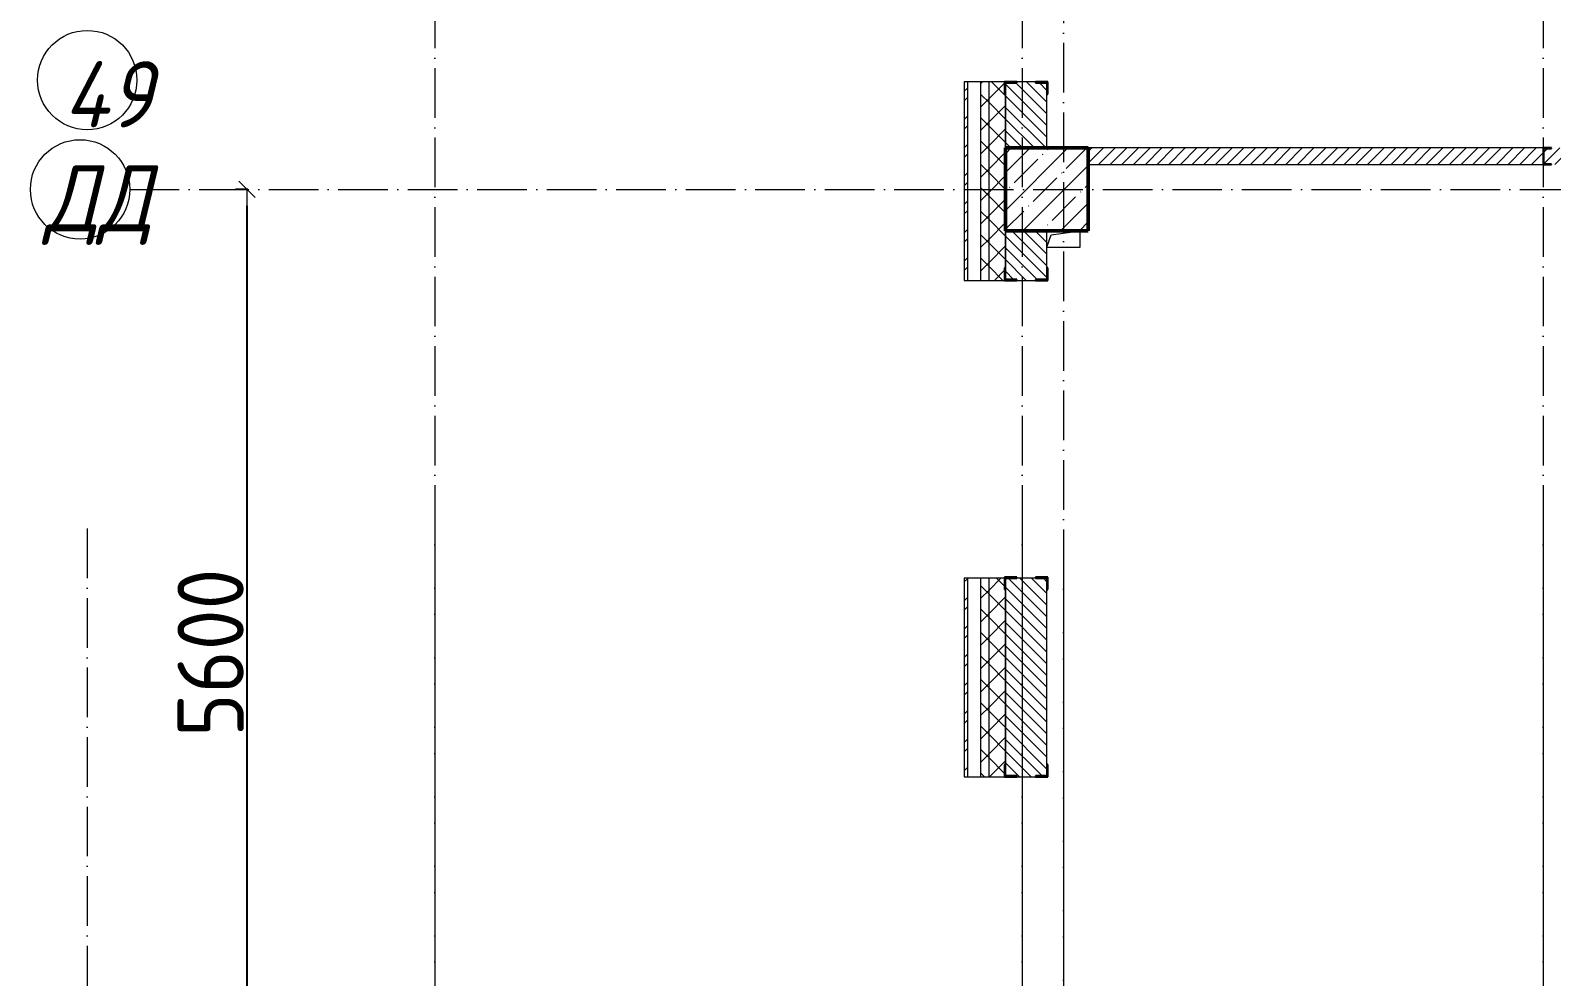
# Model space of a CAD drawing. Header units: millimetres. Extents: x -136833 to 49383, y -8033 to 344618.
# Drawn here: x -61336 to -52142, y 175106 to 180824 of the extents above; entities that cross this region are included whole.
import ezdxf

# ---------------------------------------------------------------- set-up
doc = ezdxf.new("R2010")
doc.units = ezdxf.units.MM
doc.linetypes.add('50_200_ШТРИХ_1Т_ш5_п1_п1_', pattern=[700, 500, -100, 0, -100])
for name, color, linetype, lineweight in [('A-____-____-DIMS', 7, 'Continuous', 9), ('A-GENM-____-MCUT', 7, 'Continuous', 25), ('A-GENM-____-OTLN', 7, 'Continuous', 9), ('A-GENM-____-OTLN-1', 7, 'Continuous', 25), ('A-WALL-____-MCUT', 7, 'Continuous', 13), ('A-WALL-____-MCUT-1', 7, 'Continuous', 9), ('A-WALL-____-PATT-1', 7, 'Continuous', 9), ('A-WALL-FNSH-MCUT-1', 7, 'Continuous', 9), ('S-COLS-____-MCUT', 7, 'Continuous', 50), ('S-COLS-____-OTLN', 7, 'Continuous', 9), ('S-GRID-____-IDEN', 7, 'Continuous', 9), ('S-GRID-____-OTLN-1', 7, '50_200_ШТРИХ_1Т_ш5_п1_п1_', 9)]:
    doc.layers.add(name, color=color, linetype=linetype, lineweight=lineweight)
doc.styles.add('ISOCPEUR_I_9', font='isocpeui.ttf', dxfattribs={"width": 0.9, "height": 250})
doc.styles.add('СПДС', font='isocpeur.ttf', dxfattribs={"width": 0.9})
doc.dimstyles.new('Размера А3', dxfattribs={"dimtxt": 200, "dimasz": 100, "dimexe": 70, "dimexo": 100, "dimgap": 20, "dimtad": 1, "dimdec": 0, "dimrnd": 10, "dimzin": 0, "dimdsep": 46, "dimtxsty": 'СПДС', "dimblk": 'ARROWHEAD_6', "dimcen": 1, "dimclrd": 256, "dimclre": 256, "dimclrt": 256, "dimazin": 0, "dimtfac": 1, "dimtdec": 0, "dimtmove": 2, "dimatfit": 3, "dimfxl": 1, "dimtolj": 1, "dimtzin": 0, "dimarcsym": 0})
pattern_1 = [(135, (-129942.255, 127932.027), (-35.35534, -35.35534), [])]
pattern_2 = [(45, (-129942.25, 127932.03), (-70.71068, 70.71068), []), (135, (-129942.25, 127932.03), (-70.71068, -70.71068), [])]

# ---------------------------------------------------------------- blocks, each defined once
blk = doc.blocks.new('BSC_Колонна _Прямоугольная - 500х500-V39-АР1_План отверстий 3 этажа в осях 1-64_Ю-ЯЯ')
at = {"layer": 'S-COLS-____-OTLN'}
h = blk.add_hatch(dxfattribs=at)
h.set_pattern_fill('FP_47', color=256, style=0, pattern_type=2)
h.set_pattern_definition([(315, (-51931.04, 74750), (114.04925, 114.04925), []), (315, (-51931.04, 74635.95), (114.04925, 114.04925), [201.613, -40.323, 3.353, -36.97])])
h.paths.add_polyline_path([(-250, 250), (-250, -250), (250, -250), (250, 250)], flags=0)
at = {"layer": 'S-COLS-____-MCUT'}
for p, q in [((250, 250), (-250, 250)), ((-250, 250), (-250, -250)), ((250, -250), (250, 250)), ((-250, -250), (250, -250))]:
    blk.add_line(p, q, dxfattribs=at)
blk = doc.blocks.new('Фахверк_СКБ_Уголок - 250_2700-27497298-АР1_План отверстий 3 этажа в осях 1-64_Ю-ЯЯ')
at = {"layer": 'A-GENM-____-MCUT'}
for p, q in [((200, 181), (125, 181)), ((125, 181), (125, 106)), ((125, 106), (131, 106)), ((131, 106), (131, 175)), ((131, 175), (200, 175)), ((200, 175), (200, 181)), ((131, -6), (125, -6)), ((125, -6), (125, -81)), ((125, -81), (200, -81)), ((131, -75), (131, -6)), ((200, -75), (131, -75)), ((200, -81), (200, -75))]:
    blk.add_line(p, q, dxfattribs=at)
blk = doc.blocks.new('154_Фахверк_СКБ_Швеллер - Тип_100_3380-28543384-АР1_План отверстий 3 этажа в осях 1-64_Ю-ЯЯ')
at = {"layer": 'A-GENM-____-MCUT'}
for p, q in [((175, 50), (125, 50)), ((125, 50), (125, -50)), ((128, 47), (175, 47)), ((128, -47), (128, 47)), ((175, 47), (175, 50)), ((125, -50), (175, -50)), ((175, -47), (128, -47)), ((175, -50), (175, -47))]:
    blk.add_line(p, q, dxfattribs=at)
blk = doc.blocks.new('AR_Отверстие прямоугольное _в плите_ - AR_Отверстие прямоугольное _в плите_-V175-АР1_План отверстий 3 этажа в осях 1-64_Ю-ЯЯ')
at = {"layer": 'A-GENM-____-OTLN'}
for p, q in [((-100, -50), (-75, 25)), ((-75, 25), (100, 50)), ((100, -50), (100, 50)), ((-100, -50), (100, -50))]:
    blk.add_line(p, q, dxfattribs=at)
blk = doc.blocks.new('Ось сетки - Круг_Ø6_00__ISO-2_5_0_9K_-25732049-АР1_План отверстий 3 этажа в осях 1-64_Ю-ЯЯ')
at = {"layer": 'S-GRID-____-IDEN'}
blk.add_circle((0, 0), 3, dxfattribs=at)
blk = doc.blocks.new('ARROWHEAD_6')
at = {"color": 0, "linetype": 'Continuous'}
for p, q in [((0, 0), (-1, 0)), ((-0.5, -0.5), (0.5, 0.5))]:
    blk.add_line(p, q, dxfattribs=at)
blk = doc.blocks.new('*D871')
at = {"layer": 'A-____-____-DIMS', "lineweight": -2, "transparency": 16777216}
for p, q in [((-60020.8, 179863.1), (-60096.9, 179863.1)), ((-60026.9, 179763.1), (-60026.9, 174363.1)), ((-60020.8, 174263.1), (-60096.9, 174263.1))]:
    blk.add_line(p, q, dxfattribs=at)
at = {"layer": 'Defpoints', "color": 0, "transparency": 16777216}
for p in [(-59920.8, 179863.1), (-60026.9, 174263.1), (-59920.8, 174263.1)]:
    blk.add_point(p, dxfattribs=at)
at = {"layer": 'A-____-____-DIMS', "lineweight": -2, "transparency": 16777216, "xscale": 100, "yscale": 100, "zscale": 100}
for p, rotation in [((-60026.9, 179863.1), 90), ((-60026.9, 174263.1), 270)]:
    blk.add_blockref('ARROWHEAD_6', p, dxfattribs=dict(at, rotation=rotation))
at = {"layer": 'A-____-____-DIMS', "transparency": 16777216, "insert": (-60246.9, 177063.1), "char_height": 400, "attachment_point": 5, "rotation": 90, "style": 'СПДС'}
blk.add_mtext('\\A1;5600', dxfattribs=at)

msp = doc.modelspace()

# ---------------------------------------------------------------- hatches: boundary and pattern name
at = {"layer": 'A-WALL-____-PATT-1'}
h = msp.add_hatch(dxfattribs=at)
h.set_pattern_fill('FP_4', color=256, style=0, pattern_type=2)
h.set_pattern_definition(pattern_2)
h.paths.add_polyline_path([(-55542.3, 170863.1), (-55542.3, 171513.1), (-55592.3, 171513.1), (-55592.3, 170863.1)], flags=0)
h.paths.add_polyline_path([(-55592.3, 173313.1), (-55542.3, 173313.1), (-55542.3, 174513.1), (-55592.3, 174513.1), (-55592.3, 173854.1)], flags=0)
h.paths.add_polyline_path([(-55592.3, 176313.1), (-55542.3, 176313.1), (-55542.3, 177513.1), (-55592.3, 177513.1), (-55592.3, 177083.1)], flags=0)
h.paths.add_polyline_path([(-55592.3, 179313.1), (-55542.3, 179313.1), (-55542.3, 180513.1), (-55592.3, 180513.1), (-55592.3, 179504.8)], flags=0)
h.paths.add_polyline_path([(-55542.3, 182313.1), (-55542.3, 183113.1), (-55592.3, 183113.1), (-55592.3, 182313.1)], flags=0)
h = msp.add_hatch(dxfattribs=at)
h.set_pattern_fill('FP_4', color=256, style=0, pattern_type=2)
h.set_pattern_definition(pattern_2)
h.paths.add_polyline_path([(-55542.3, 170863.1), (-55442.3, 170863.1), (-55442.3, 171438.1), (-55448.3, 171438.1), (-55448.3, 171513.1), (-55542.3, 171513.1), (-55542.3, 170913.1)], flags=0)
h.paths.add_polyline_path([(-55448.3, 173313.1), (-55448.3, 173388.1), (-55442.3, 173388.1), (-55442.3, 174438.1), (-55448.3, 174438.1), (-55448.3, 174513.1), (-55542.3, 174513.1), (-55542.3, 173313.1)], flags=0)
h.paths.add_polyline_path([(-55448.3, 176313.1), (-55448.3, 176388.1), (-55442.3, 176388.1), (-55442.3, 177444.1), (-55448.3, 177444.1), (-55448.3, 177513.1), (-55542.3, 177513.1), (-55542.3, 176313.1)], flags=0)
h.paths.add_polyline_path([(-55448.3, 179313.1), (-55448.3, 179388.1), (-55442.3, 179388.1), (-55442.3, 180438.1), (-55448.3, 180438.1), (-55448.3, 180513.1), (-55542.3, 180513.1), (-55542.3, 179313.1)], flags=0)
h.paths.add_polyline_path([(-55448.3, 182313.1), (-55448.3, 182388.1), (-55442.3, 182388.1), (-55442.3, 183113.1), (-55542.3, 183113.1), (-55542.3, 182313.1)], flags=0)
h = msp.add_hatch(dxfattribs=at)
h.set_pattern_fill('FP_6', color=256, style=0, pattern_type=2)
h.set_pattern_definition([(45, (-129942.25, 127932.03), (-85.53659, 85.53659), []), (45, (-129885.23, 127932.03), (-85.53659, 85.53659), [])])
h.paths.add_polyline_path([(-55672.3, 171033.1), (-55672.3, 171513.1), (-55692.3, 171513.1), (-55692.3, 171033.1)], flags=0)
h.paths.add_polyline_path([(-55692.3, 173313.1), (-55672.3, 173313.1), (-55672.3, 174513.1), (-55692.3, 174513.1), (-55692.3, 173854.1)], flags=0)
h.paths.add_polyline_path([(-55672.3, 176313.1), (-55672.3, 177513.1), (-55692.3, 177513.1), (-55692.3, 176313.1)], flags=0)
h.paths.add_polyline_path([(-55672.3, 179313.1), (-55672.3, 180513.1), (-55692.3, 180513.1), (-55692.3, 179313.1)], flags=0)
h.paths.add_polyline_path([(-55672.3, 182313.1), (-55672.3, 182873.1), (-55692.3, 182873.1), (-55692.3, 182313.1)], flags=0)
h = msp.add_hatch(dxfattribs=at)
h.set_pattern_fill('FP_9', color=256, style=0, pattern_type=2)
h.set_pattern_definition(pattern_1)
h.paths.add_polyline_path([(-55192.3, 180113.1), (-55192.3, 180507.1), (-55261.3, 180507.1), (-55261.3, 180513.1), (-55373.3, 180513.1), (-55373.3, 180507.1), (-55442.3, 180507.1), (-55442.3, 180113.1)], flags=0)
h.paths.add_polyline_path([(-55373.3, 182313.1), (-55261.3, 182313.1), (-55261.3, 182319.1), (-55192.3, 182319.1), (-55192.3, 182563.1), (-55442.3, 182563.1), (-55442.3, 182319.1), (-55373.3, 182319.1)], flags=0)
h = msp.add_hatch(dxfattribs=at)
h.set_pattern_fill('FP_8', color=256, style=0, pattern_type=2)
h.set_pattern_definition([(45, (-129942.255, 127932.027), (-35.35534, 35.35534), [])])
h.paths.add_polyline_path([(-48042.3, 180013.1), (-48042.3, 180113.1), (-48246.3, 180113.1), (-48246.3, 180105.5), (-48287.8, 180105.5), (-48287.8, 180020.7), (-48246.3, 180020.7), (-48246.3, 180013.1)], flags=0)
h.paths.add_polyline_path([(-49488.3, 180013.1), (-49488.3, 180020.7), (-49446.8, 180020.7), (-49446.8, 180105.5), (-49488.3, 180105.5), (-49488.3, 180113.1), (-52142.3, 180113.1), (-52142.3, 180110.1), (-52189.3, 180110.1), (-52189.3, 180016.1), (-52142.3, 180016.1), (-52142.3, 180013.1)], flags=0)
h.paths.add_polyline_path([(-52192.3, 180013.1), (-52192.3, 180113.1), (-54942.3, 180113.1), (-54942.3, 180013.1), (-53955.3, 180013.1)], flags=0)
h = msp.add_hatch(dxfattribs=at)
h.set_pattern_fill('FP_9', color=256, style=0, pattern_type=2)
h.set_pattern_definition(pattern_1)
h.paths.add_polyline_path([(-55373.3, 174363.1), (-55192.3, 174363.1), (-55192.3, 174507.1), (-55261.3, 174507.1), (-55261.3, 174513.1), (-55373.3, 174513.1), (-55373.3, 174507.1), (-55442.3, 174507.1), (-55442.3, 174363.1)], flags=0)
h.paths.add_polyline_path([(-55261.3, 176313.1), (-55261.3, 176319.1), (-55192.3, 176319.1), (-55192.3, 177513.1), (-55442.3, 177513.1), (-55442.3, 176319.1), (-55373.3, 176319.1), (-55373.3, 176313.1)], flags=0)
h.paths.add_polyline_path([(-55261.3, 179313.1), (-55261.3, 179319.1), (-55192.3, 179319.1), (-55192.3, 179613.1), (-55442.3, 179613.1), (-55442.3, 179319.1), (-55373.3, 179319.1), (-55373.3, 179313.1)], flags=0)

# ---------------------------------------------------------------- linework, layer by layer
at = {"layer": 'A-WALL-____-MCUT'}
for p, q in [((-55672.3, 180513.1), (-55672.3, 179313.1)), ((-55448.3, 180513.1), (-55672.3, 180513.1)), ((-55261.3, 180513.1), (-55373.3, 180513.1)), ((-55192.3, 180113.1), (-55192.3, 180438.1)), ((-55192.3, 179388.1), (-55192.3, 179613.1)), ((-55672.3, 179313.1), (-55448.3, 179313.1)), ((-55373.3, 179313.1), (-55261.3, 179313.1)), ((-55672.3, 177513.1), (-55672.3, 176313.1)), ((-55448.3, 177513.1), (-55672.3, 177513.1)), ((-55261.3, 177513.1), (-55373.3, 177513.1)), ((-55192.3, 176388.1), (-55192.3, 177444.1)), ((-55672.3, 176313.1), (-55448.3, 176313.1)), ((-55373.3, 176313.1), (-55261.3, 176313.1))]:
    msp.add_line(p, q, dxfattribs=at)
at = {"layer": 'A-WALL-____-MCUT-1'}
for p, q in [((-55592.3, 179313.1), (-55592.3, 180513.1)), ((-55542.3, 179313.1), (-55542.3, 180513.1)), ((-55442.3, 180438.1), (-55442.3, 180113.1)), ((-55442.3, 180113.1), (-55442.3, 180438.1)), ((-55442.3, 179388.1), (-55442.3, 179613.1)), ((-55442.3, 179613.1), (-55442.3, 179388.1)), ((-55592.3, 176313.1), (-55592.3, 177513.1)), ((-55542.3, 176313.1), (-55542.3, 177513.1)), ((-55442.3, 176388.1), (-55442.3, 177444.1)), ((-55442.3, 177444.1), (-55442.3, 176388.1))]:
    msp.add_line(p, q, dxfattribs=at)
at = {"layer": 'A-WALL-FNSH-MCUT-1'}
for p, q in [((-55672.3, 180513.1), (-55692.3, 180513.1)), ((-55692.3, 180513.1), (-55692.3, 179313.1)), ((-52192.3, 180113.1), (-54942.3, 180113.1)), ((-54942.3, 180013.1), (-52192.3, 180013.1)), ((-55692.3, 179313.1), (-55672.3, 179313.1)), ((-55672.3, 179313.1), (-55672.3, 179313.1)), ((-55672.3, 177513.1), (-55692.3, 177513.1)), ((-55692.3, 177513.1), (-55692.3, 176313.1)), ((-55692.3, 176313.1), (-55672.3, 176313.1)), ((-55672.3, 176313.1), (-55672.3, 176313.1))]:
    msp.add_line(p, q, dxfattribs=at)
at = {"layer": 'S-GRID-____-OTLN-1', "color": 251, "ltscale": 0.6, "true_color": 0x636466}
for p, q in [((-58892.3, 218824.9), (-58892.3, 167913.1)), ((-55342.3, 218824.9), (-55342.3, 168203.3)), ((-52192.3, 218824.9), (-52192.3, 167913.1)), ((-55092.3, 218556.7), (-55092.3, 167913.1)), ((-60735.8, 179863.1), (-25867.8, 179863.1)), ((-60992.3, 177813), (-60992.3, 123449.4)), ((-58892.3, 177813), (-58892.3, 123622)), ((-55342.3, 177813), (-55342.3, 139263.1)), ((-52192.3, 177813), (-52192.3, 136501.9)), ((-55092.3, 177544.8), (-55092.3, 139263.1))]:
    msp.add_line(p, q, dxfattribs=at)

# ---------------------------------------------------------------- block references
at = {"layer": 'A-GENM-____-OTLN'}
msp.add_blockref('AR_Отверстие прямоугольное _в плите_ - AR_Отверстие прямоугольное _в плите_-V175-АР1_План отверстий 3 этажа в осях 1-64_Ю-ЯЯ', (-55092.3, 179563.1), dxfattribs=at)
at = {"layer": 'A-GENM-____-OTLN-1'}
for p, rotation in [((-55367.3, 180638.1), 269.9999999999999), ((-55267.3, 179188.1), 89.99999999999991), ((-55367.3, 177644.1), 269.9999999999999), ((-55267.3, 176188.1), 89.99999999999991)]:
    msp.add_blockref('Фахверк_СКБ_Уголок - 250_2700-27497298-АР1_План отверстий 3 этажа в осях 1-64_Ю-ЯЯ', p, dxfattribs=dict(at, rotation=rotation))
msp.add_blockref('154_Фахверк_СКБ_Швеллер - Тип_100_3380-28543384-АР1_План отверстий 3 этажа в осях 1-64_Ю-ЯЯ', (-52317.3, 180063.1), dxfattribs=at)
at = {"layer": 'S-COLS-____-OTLN', "rotation": 89.9999999999999}
msp.add_blockref('BSC_Колонна _Прямоугольная - 500х500-V39-АР1_План отверстий 3 этажа в осях 1-64_Ю-ЯЯ', (-55192.3, 179863.1), dxfattribs=at)
at = {"layer": 'S-GRID-____-IDEN', "xscale": 99.99999999999993, "yscale": 99.99999999999993, "zscale": 99.99999999999993}
for p, rotation in [((-60992.3, 180523.6), 180), ((-61035.8, 179863.1), 269.9999999999995)]:
    msp.add_blockref('Ось сетки - Круг_Ø6_00__ISO-2_5_0_9K_-25732049-АР1_План отверстий 3 этажа в осях 1-64_Ю-ЯЯ', p, dxfattribs=dict(at, rotation=rotation))

# ---------------------------------------------------------------- texts
at = {"layer": 'S-GRID-____-IDEN', "char_height": 400, "attachment_point": 1, "style": 'ISOCPEUR_I_9'}
for s, insert, width in [('49', (-61135.6, 180637.5), 425.696), ('ДД', (-61249.8, 180009.7), 505.063)]:
    msp.add_mtext(s, dxfattribs=dict(at, insert=insert, width=width))

# ---------------------------------------------------------------- dimensions: what is measured, and where the dimension line sits
at = {"layer": 'A-____-____-DIMS'}
dim = msp.add_linear_dim(base=(-60026.9, 174263.1), p1=(-59920.8, 179863.1), p2=(-59920.8, 174263.1), angle=90, dimstyle='Размера А3', override={"dimtxt": 400}, dxfattribs=at)
dim.commit()
dim.dimension.update_dxf_attribs({"geometry": '*D871', "text_midpoint": (-60246.9, 177063.1)})

doc.saveas('drawing.dxf')
